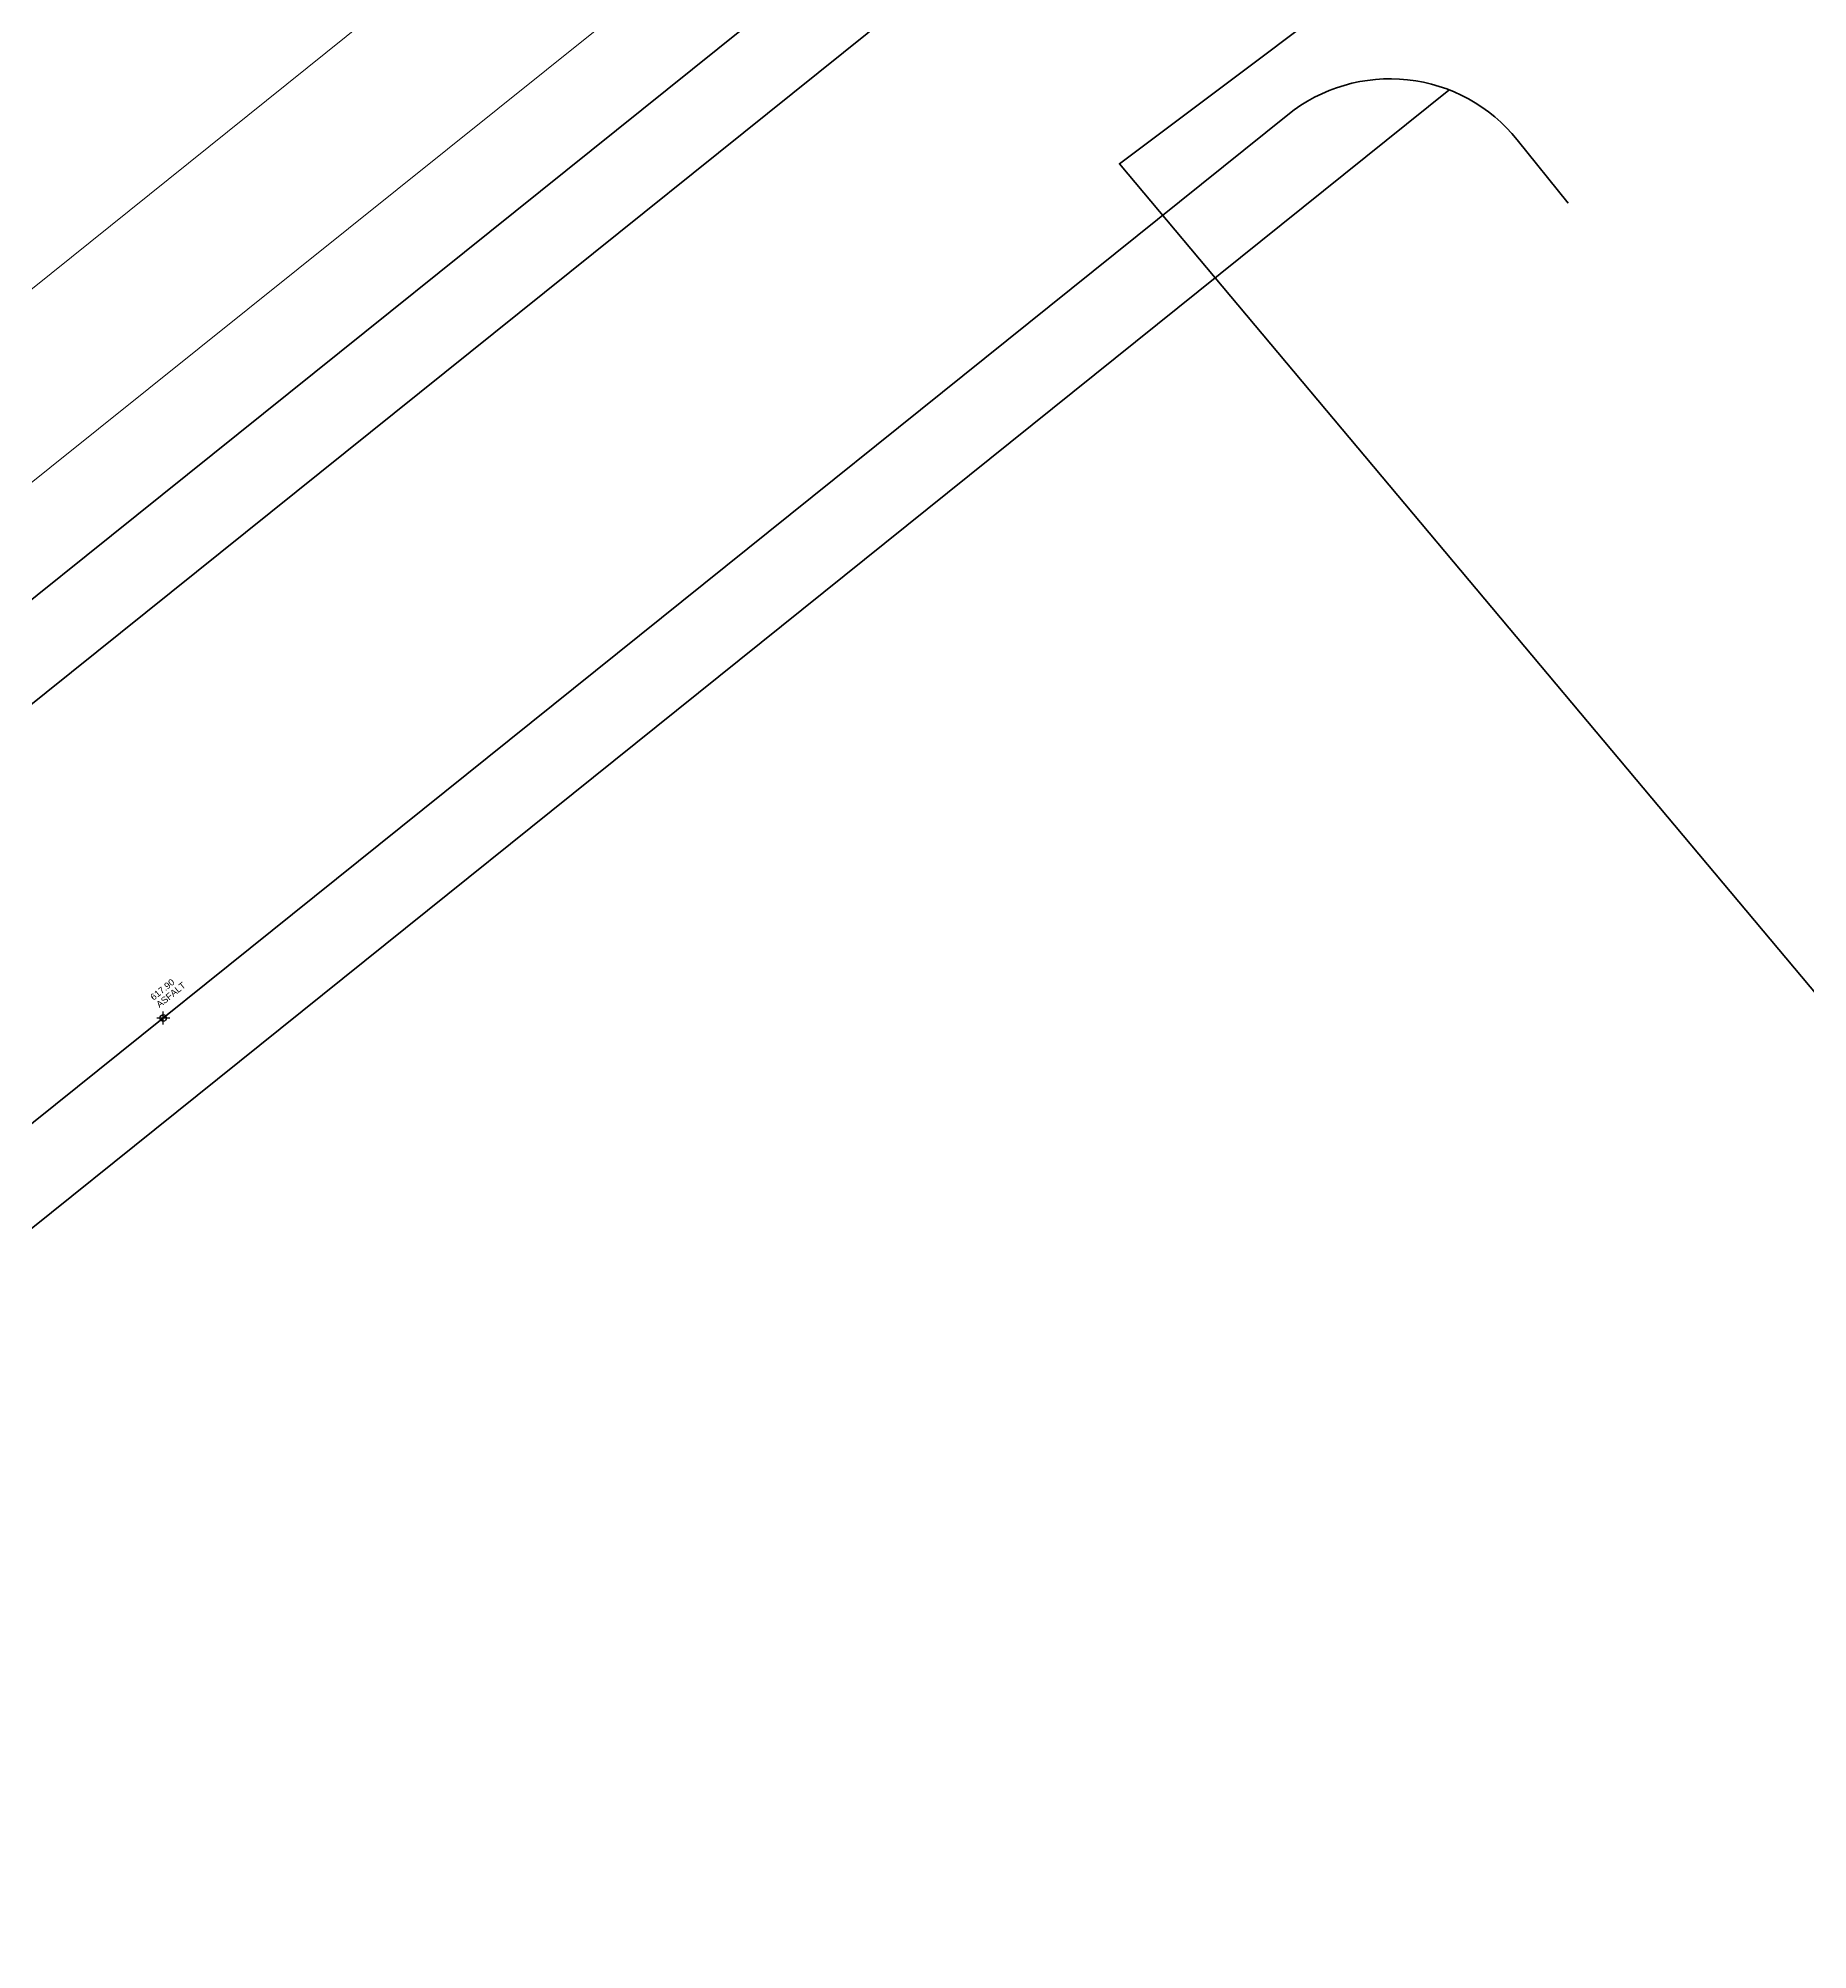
# Model space of a CAD drawing. Header units: metres. Extents: x 7511886 to 7512132, y 4692231 to 4692550.
# Drawn here: x 7512037.89 to 7512070.41, y 4692435.55 to 4692470.68 of the extents above; entities that cross this region are included whole.
import ezdxf

# ---------------------------------------------------------------- set-up
doc = ezdxf.new("R2010")
doc.units = ezdxf.units.M
for name, color, linetype, lineweight in [('A - Rrugë_Pen_No__6', 5, 'Continuous', 35), ('A- Ndertesat_Pen_No__101', 252, 'Continuous', 13), ('Drawing & Figure_Pen_No__1', 7, 'Continuous', 13), ('Drawing & Figure_Pen_No__15', 214, 'Continuous', 25), ('Drawing & Figure_Pen_No__55', 214, 'Continuous', 25), ('Drawing & Figure_Pen_No__6', 5, 'Continuous', 35), ('Drawing & Figure_Pen_No__7', 7, 'Continuous', 35), ('rruga_projekt_betimi', 110, 'Continuous', 0)]:
    doc.layers.add(name, color=color, linetype=linetype, lineweight=lineweight)
doc.styles.add('GENERATED_STYLE_1', font='arialbd.ttf')

# ---------------------------------------------------------------- blocks, each defined once
blk = doc.blocks.new('A$C3BCD52F3')
at = {"layer": 'A - Rrugë_Pen_No__6', "color": 5, "linetype": 'Continuous', "lineweight": 35, "flags": 128}
blk.add_lwpolyline([(55080, 40203), (55080, 41697, 0.414214), (52080, 44697), (94, 44702)], format="xyb", dxfattribs=at)
blk.add_lwpolyline([(54673, 43197), (94, 43202)], dxfattribs=at)
at = {"layer": 'A- Ndertesat_Pen_No__101', "color": 252, "linetype": 'Continuous', "lineweight": 13, "flags": 128}
blk.add_lwpolyline([(25579, 56657), (72386, 56661), (72388, 77235), (70897, 77235), (70903, 89470), (52866, 89472), (52871, 74873), (50301, 74876), (50302, 75720), (25583, 75711)], close=True, dxfattribs=at)
at = {"layer": 'Drawing & Figure_Pen_No__1', "color": 7, "linetype": 'Continuous', "lineweight": 13, "flags": 128}
blk.add_lwpolyline([(25577, 53892), (50203, 53865), (58393, 53877)], dxfattribs=at)
at = {"layer": 'Drawing & Figure_Pen_No__15', "color": 214, "linetype": 'Continuous', "lineweight": 25}
for p, q in [((25484, 44771), (25671, 44621)), ((25502, 44602), (25652, 44789))]:
    blk.add_line(p, q, dxfattribs=at)
blk.add_circle((25577, 44696), 60, dxfattribs=at)
at = {"layer": 'Drawing & Figure_Pen_No__6', "color": 5, "linetype": 'Continuous', "lineweight": 35, "flags": 128}
blk.add_lwpolyline([(58393, 53877), (58393, 52702, -0.414307), (56392, 50702), (94, 50720)], format="xyb", dxfattribs=at)
blk.add_lwpolyline([(58333, 52202), (95, 52220)], dxfattribs=at)
at = {"layer": 'Drawing & Figure_Pen_No__7', "color": 7, "linetype": 'Continuous', "lineweight": 35}
blk.add_lwpolyline([(87170, 8430), (76967, 5948), (59633, 1731), (59573, 2056), (56197, 17418), (49728, 16892), (49105, 45933), (56342, 45698), (76655, 45209), (80377, 44918), (83966, 19834), (84538, 15837), (86816, 9235)], close=True, dxfattribs=at)
at = {"layer": 'Drawing & Figure_Pen_No__55', "color": 214, "linetype": 'Continuous', "lineweight": 25, "char_height": 120, "attachment_point": 7, "style": 'GENERATED_STYLE_1'}
for s, insert in [('\\A1;{\\fArial|b0|i0|c0|p34;ASFALT}', (25636, 44879)), ('\\A1;{\\fArial|b0|i0|c0|p34;617.90}', (25636, 45052))]:
    blk.add_mtext(s, dxfattribs=dict(at, insert=insert))

msp = doc.modelspace()

# ---------------------------------------------------------------- block references
at = {"layer": 'rruga_projekt_betimi', "xscale": 0.001, "yscale": 0.001, "zscale": 0.001, "rotation": 38.77602069494476}
msp.add_blockref('A$C3BCD52F3', (7512048.242, 4692401.811, 609.752), dxfattribs=at)

doc.saveas('drawing.dxf')
